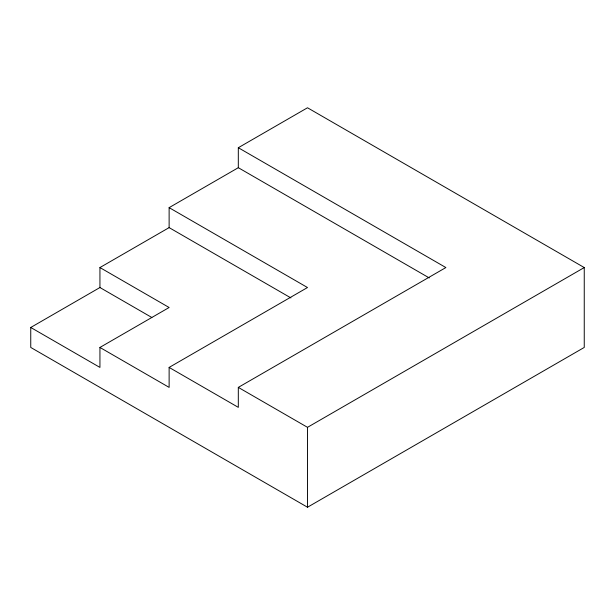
<?xml version="1.0" encoding="UTF-8"?>
<svg xmlns="http://www.w3.org/2000/svg" width="615" height="615" viewBox="0 0 615 615"><rect width="100%" height="100%" fill="white"/><g stroke="black" fill="none" stroke-linecap="round" stroke-linejoin="round"><path stroke-width="0.92" d="M429.27 277.942L238.312 167.695L238.312 147.723L307.5 107.771L584.25 267.556L584.25 347.444L307.5 507.229L30.75 347.444L30.75 327.472L99.938 287.528L151.828 317.486M290.926 297.929L169.125 227.612L169.125 207.639L238.312 167.695M99.938 287.528L99.938 267.556L169.125 227.612M30.75 327.472L99.938 367.416L99.938 347.444L169.125 307.5L99.938 267.556M99.938 347.444L169.125 387.389L169.125 367.416L307.5 287.528L169.125 207.639M169.125 367.416L238.312 407.361L238.312 387.389L445.875 267.556L238.312 147.723M238.312 387.389L307.5 427.333L584.25 267.556M307.5 427.333L307.5 507.229"/></g></svg>
